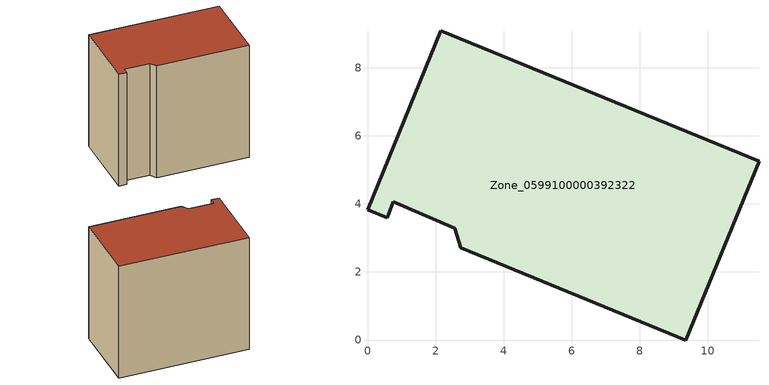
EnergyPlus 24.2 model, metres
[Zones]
Zone_0599100000392322
 floor ground (C_G): 0,3.83 2.16,9.08 11.5,5.25 9.35,0 2.73,2.71 2.56,3.28 0.76,4.07 0.58,3.59 z0
 wall outside (C_F): 2.16,9.08 0,3.83 0.58,3.59 0.76,4.07 2.56,3.28 2.73,2.71 9.35,0 11.5,5.25 2.16,9.08 z0:9.47
 roof outside (C_R): 2.73,2.71 9.35,0 11.5,5.25 2.16,9.08 0,3.83 0.58,3.59 0.76,4.07 2.56,3.28 z9.47
[BUILDING]
Pand.0599100000392322: North Axis=0; Terrain=City; Loads Convergence Tolerance Value=0.04; Temperature Convergence Tolerance Value=0.4; Solar Distribution=FullExterior; Maximum Number of Warmup Days=25; Minimum Number of Warmup Days=1
[Site:Location]
Rotterdam.The.Hague.AP_ZH_NLD Design_Conditions: Latitude=51.96; Longitude=4.45; Time Zone=1; Elevation=-4.5
[SITE:GROUNDTEMPERATURE:BUILDINGSURFACE]
18, 18, 18, 18, 18, 18, 18, 18, 18, 18, 18, 18
[MATERIAL] Thermal Absorptance=0.9; Solar Absorptance=0.7; Visible Absorptance=0.7
Name | Roughness | Thickness | Conductivity | Density | Specific Heat
G.TC.1992-2005 | MediumSmooth | 0.15 | 0.06 | 540 | 1210
F.TC.1992-2005 | Rough | 0.3 | 0.12 | 1920 | 840
R.TC.1992-2005 | MediumRough | 0.2 | 0.08 | 1500 | 1000
[CONSTRUCTION]
C_G: G.TC.1992-2005
C_F: F.TC.1992-2005
C_R: R.TC.1992-2005
[ZONE]
Zone_0599100000392322: Type=1; Multiplier=1; Ceiling Height=Autocalculate; Volume=Autocalculate; Floor Area=autocalculate; Part of Total Floor Area=Yes
[ZONEINFILTRATION:DESIGNFLOWRATE]
Infil_Zone_0599100000392322: Zone or ZoneList or Space or SpaceList=Zone_0599100000392322; Schedule=AlwaysOn; Design Flow Rate Calculation Method=Flow/Area; Flow Rate per Floor Area=0.0015; Constant Term Coefficient=1; Temperature Term Coefficient=0; Velocity Term Coefficient=0; Velocity Squared Term Coefficient=0
[HVACTEMPLATE:ZONE:IDEALLOADSAIRSYSTEM]
Zone_0599100000392322: Maximum Heating Supply Air Temperature=50; Minimum Cooling Supply Air Temperature=13; Maximum Heating Supply Air Humidity Ratio=0.0156; Minimum Cooling Supply Air Humidity Ratio=0.0077; Heating Limit=NoLimit; Cooling Limit=NoLimit; Dehumidification Control Type=ConstantSensibleHeatRatio; Cooling Sensible Heat Ratio=0.7; Dehumidification Setpoint=60; Humidification Control Type=None; Humidification Setpoint=30; Outdoor Air Method=None; Outdoor Air Flow Rate per Person=0.00944; Outdoor Air Flow Rate per Zone Floor Area=0; Outdoor Air Flow Rate per Zone=0; Demand Controlled Ventilation Type=None; Outdoor Air Economizer Type=NoEconomizer; Heat Recovery Type=None; Sensible Heat Recovery Effectiveness=0.7; Latent Heat Recovery Effectiveness=0.65
[ZONECONTROL:THERMOSTAT]
ThermostatControl_Zone_0599100000392322: Zone or ZoneList=Zone_0599100000392322; Control Type Schedule=DualSetpointControlType; Control 1=Thermostat_Zone_0599100000392322; Temperature Difference Between Cutout And Setpoint=0
[THERMOSTATSETPOINT:DUALSETPOINT]
Thermostat_Zone_0599100000392322: Heating Setpoint Temperature Schedule=HeatingSetpoint_Zone_0599100000392322; Cooling Setpoint Temperature Schedule=CoolingSetpoint_Zone_0599100000392322
[SCHEDULE:COMPACT]
HeatingSetpoint_Zone_0599100000392322: Through: 12/31, For: AllDays, Until: 24:00, 21
CoolingSetpoint_Zone_0599100000392322: Through: 12/31, For: AllDays, Until: 24:00, 24
DualSetpointControlType: Through: 12/31, For: AllDays, Until: 24:00, 4
AlwaysOn: Through: 12/31, For: AllDays, Until: 24:00, 1
